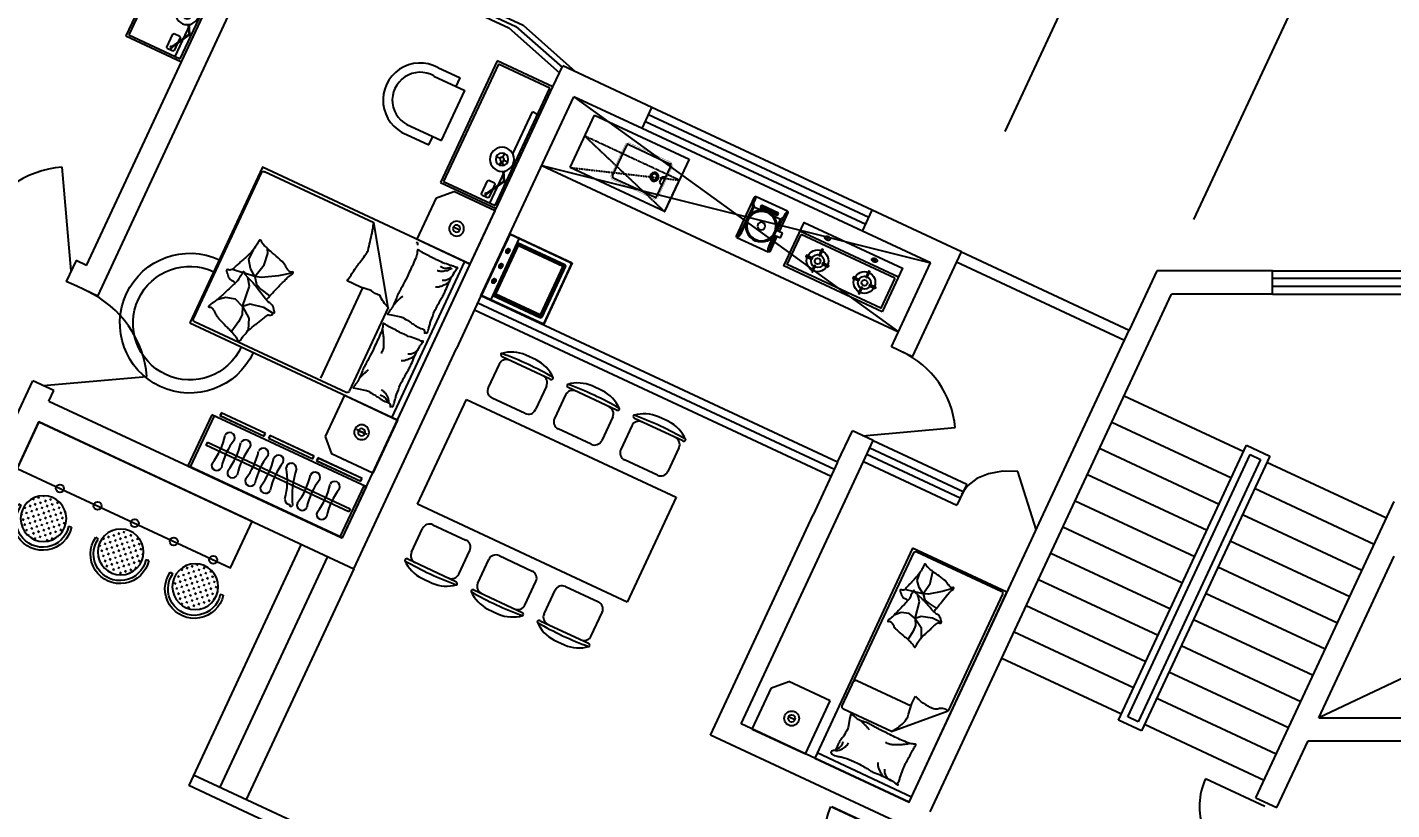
# Model space of a CAD drawing. Header units: millimetres. Extents: x 751 to 49128, y 379 to 40024.
# Drawn here: x 13132 to 24918, y 25339 to 32099 of the extents above; entities that cross this region are included whole.
import ezdxf
from ezdxf.enums import TextEntityAlignment as Align

# ---------------------------------------------------------------- set-up
doc = ezdxf.new("R2010")
doc.units = ezdxf.units.MM
doc.linetypes.add('DASHED', pattern=[0.75, 0.5, -0.25])
doc.linetypes.add('HIDDEN', pattern=[7.5, 5, -2.5])
for name, color, linetype in [('AXIS', 3, 'Continuous'), ('LAYER1', 5, 'Continuous'), ('PUB_TEXT', 7, 'Continuous'), ('PUB_WINDW', 7, 'Continuous'), ('STAIR', 2, 'Continuous'), ('TOTHER', 7, 'Continuous'), ('WALL', 255, 'Continuous'), ('WINDOW', 2, 'Continuous'), ('WINDOW_TEXT', 7, 'Continuous')]:
    doc.layers.add(name, color=color, linetype=linetype)
doc.styles.add('DIM_FONT', font='SIMPLEX', dxfattribs={"width": 0.8})
doc.styles.add('SIMPLEX', font='SIMPLEX.SHX')
doc.styles.get("Standard").update_dxf_attribs({"font": 'arial.ttf'})
doc.dimstyles.new('AXIS', dxfattribs={"dimtxt": 300, "dimasz": 1, "dimexe": 250, "dimexo": 300, "dimgap": 0.09, "dimtad": 1, "dimdec": 0, "dimzin": 0, "dimdsep": 46, "dimtxsty": 'DIM_FONT', "dimblk": '_DIMX', "dimcen": 0.09, "dimse1": 1, "dimse2": 1, "dimclrt": 7, "dimadec": 0, "dimazin": 0, "dimtfac": 1, "dimtdec": 0, "dimtix": 1, "dimtmove": 2, "dimatfit": 3, "dimldrblk": '_DIMX', "dimfxl": 1, "dimtolj": 1, "dimtzin": 0, "dimarcsym": 0})

# ---------------------------------------------------------------- blocks, each defined once
blk = doc.blocks.new('_WBLK')
for p, q in [((-0.5, 0.5), (0.5, 0.5)), ((0.5, 0.1667), (-0.5, 0.1667)), ((0.5, -0.1667), (-0.5, -0.1667)), ((-0.5, -0.5), (0.5, -0.5))]:
    blk.add_line(p, q)
at = {"style": 'SIMPLEX', "flags": 9}
blk.add_attdef('A', text='', height=1, dxfattribs=at).set_placement((0, 1.5), align=Align.MIDDLE)
blk = doc.blocks.new('_DIMX')
at = {"const_width": 50}
blk.add_lwpolyline([(-70, -70), (70, 70)], dxfattribs=at)
blk = doc.blocks.new('*D72')
at = {"color": 0, "linetype": 'ByBlock', "transparency": 16777216}
blk.add_line((13634, 35478), (2488, 40676), dxfattribs=at)
at = {"layer": 'DEFPOINTS', "color": 0, "linetype": 'ByBlock', "transparency": 16777216}
for p in [(2487, 40676), (1219, 37957), (12367, 32759)]:
    blk.add_point(p, dxfattribs=at)
at = {"color": 0, "linetype": 'ByBlock', "transparency": 16777216}
for p, rotation in [((2487, 40676), 155), ((13635, 35478), 335)]:
    blk.add_blockref('_DIMX', p, dxfattribs=dict(at, rotation=rotation))
at = {"color": 7, "linetype": 'ByBlock', "transparency": 16777216, "insert": (8188, 38349), "char_height": 300, "attachment_point": 5, "rotation": 335, "style": 'DIM_FONT'}
blk.add_mtext('\\A1;12300', dxfattribs=at)
blk = doc.blocks.new('*D69')
at = {"color": 0, "linetype": 'ByBlock', "transparency": 16777216}
blk.add_line((11664, 35514), (8403, 37034), dxfattribs=at)
at = {"layer": 'DEFPOINTS', "color": 0, "linetype": 'ByBlock', "transparency": 16777216}
for p in [(8402, 37035), (7473, 35041), (10735, 33520)]:
    blk.add_point(p, dxfattribs=at)
at = {"color": 0, "linetype": 'ByBlock', "transparency": 16777216}
for p, rotation in [((8402, 37035), 154.9999999999999), ((11665, 35513), 334.9999999999999)]:
    blk.add_blockref('_DIMX', p, dxfattribs=dict(at, rotation=rotation))
at = {"color": 7, "linetype": 'ByBlock', "transparency": 16777216, "insert": (10161, 36546), "char_height": 300, "attachment_point": 5, "rotation": 335, "style": 'DIM_FONT'}
blk.add_mtext('\\A1;3600', dxfattribs=at)
blk = doc.blocks.new('*D68')
at = {"color": 0, "linetype": 'ByBlock', "transparency": 16777216}
blk.add_line((13296, 34753), (11666, 35513), dxfattribs=at)
at = {"layer": 'DEFPOINTS', "color": 0, "linetype": 'ByBlock', "transparency": 16777216}
for p in [(11665, 35513), (10735, 33520), (12367, 32759)]:
    blk.add_point(p, dxfattribs=at)
at = {"color": 0, "linetype": 'ByBlock', "transparency": 16777216}
for p, rotation in [((11665, 35513), 154.9999999999999), ((13296, 34753), 334.9999999999999)]:
    blk.add_blockref('_DIMX', p, dxfattribs=dict(at, rotation=rotation))
at = {"color": 7, "linetype": 'ByBlock', "transparency": 16777216, "insert": (12608, 35405), "char_height": 300, "attachment_point": 5, "rotation": 335, "style": 'DIM_FONT'}
blk.add_mtext('\\A1;1800', dxfattribs=at)
blk = doc.blocks.new('A$C14F639B7')
at = {"layer": 'LAYER1', "color": 7}
for p, q in [((0, 0), (0, 1160)), ((0, 1160), (530, 1160)), ((20, 20), (20, 1140)), ((20, 1140), (510, 1140)), ((370, 1108), (361, 1099)), ((361, 1099), (361, 974)), ((423, 1108), (370, 1108)), ((486, 921), (398, 1075)), ((492, 924), (403, 1079)), ((432, 1099), (423, 1108)), ((432, 1028), (432, 1099)), ((461, 1140), (461, 835)), ((510, 1140), (510, 20)), ((530, 1160), (530, 0)), ((361, 974), (370, 965)), ((370, 965), (423, 965)), ((423, 965), (432, 974)), ((432, 974), (432, 1016)), ((446, 845), (486, 915)), ((451, 842), (492, 912)), ((379, 753), (343, 753)), ((396, 771), (396, 806)), ((396, 735), (396, 700)), ((403, 770), (421, 801)), ((408, 767), (426, 798)), ((414, 753), (450, 753)), ((461, 671), (461, 271)), ((510, 271), (461, 271)), ((510, 271), (461, 271)), ((510, 20), (20, 20)), ((530, 0), (0, 0))]:
    blk.add_line(p, q, dxfattribs=at)
for centre, radius in [((396, 1083), 7.43), ((396, 753), 104), ((492, 918), 5.94), ((396, 753), 53.5), ((396, 753), 17.8)]:
    blk.add_circle(centre, radius, dxfattribs=at)
blk = doc.blocks.new('M_B1ZDK')
for points in [[(0.5331, 0.549), (0.3361, 1.3649), (-0.3361, 1.3649), (-0.5418, 0.5128)], [(0.5012, 0.4163), (0.318, 1.1838), (-0.318, 1.1838), (-0.5012, 0.4283)], [(0.5, 0.1667), (0.3, 1.0027), (-0.3, 1.0027), (-0.5, 0.1667)]]:
    blk.add_lwpolyline(points)
blk = doc.blocks.new('M_B15SGY')
at = {"linetype": 'Continuous'}
for p, q in [((-0.5, 0.5), (0.5, 0.5)), ((0.5, 0.1667), (-0.5, 0.1667)), ((0.5, -0.1667), (-0.5, -0.1667))]:
    blk.add_line(p, q, dxfattribs=at)
blk = doc.blocks.new('A$C2C8103B7')
at = {"layer": 'LAYER1'}
h = blk.add_hatch(dxfattribs=at)
h.set_pattern_fill('CROSS', scale=100, style=0)
h.set_pattern_definition([(0, (3258107.49, -723202.217), (25, 25), [12.5, -37.5]), (90, (3258113.74, -723208.467), (-25, 25), [12.5, -37.5])])
h.paths.add_polyline_path([(39.3, 150, 1), (339.3, 150, 1)])
at = {"layer": 'LAYER1', "color": 7}
for p, q in [((0, 137.7), (19.8, 140.5)), ((378.5, 117.1), (359.1, 122.1))]:
    blk.add_line(p, q, dxfattribs=at)
blk.add_circle((189.3, 150), 150, dxfattribs=at)
for radius in [193.2, 173.2]:
    blk.add_arc((191.3, 165), radius, 345.65283, 188.13031, dxfattribs=at)
blk = doc.blocks.new('_DBLK')
blk.add_line((-0.5, 0), (0, -0.866))
blk.add_arc((-0.5, 0), 1, 300, 0)
at = {"style": 'SIMPLEX', "flags": 9}
blk.add_attdef('A', text='', height=1, dxfattribs=at).set_placement((0, 1.5), align=Align.MIDDLE)
blk = doc.blocks.new('M_C42MSU')
for p, q in [((-900, 0), (-900, -700)), ((-900, 0), (0, 0)), ((0, 0), (0, -900)), ((-900, -700), (-700, -900)), ((0, -900), (-700, -900))]:
    blk.add_line(p, q)
at = {"width": 0.8, "flags": 9}
for tag in ['XSIZE', 'YSIZE']:
    blk.add_attdef(tag, (0, 0), '', height=0.5, dxfattribs=at)
blk = doc.blocks.new('A$C22197EB5')
for p, q in [((206, 2318), (268, 2318)), ((52, 606), (52, 2091)), ((484, 1451), (907, 2063)), ((1948, 2063), (907, 2063)), ((1968, 652), (1968, 2043)), ((484, 1451), (484, 652)), ((754, 652), (754, 1512)), ((1610, 1333), (1624, 1435)), ((1624, 1435), (1644, 1470)), ((1355, 1376), (1458, 1298)), ((1458, 1298), (1587, 1223)), ((1641, 1206), (1610, 1333)), ((1704, 1255), (1751, 1319)), ((1751, 1319), (1751, 1411)), ((1587, 1223), (1641, 1206)), ((1641, 1206), (1600, 1149)), ((1641, 1206), (1704, 1255)), ((1641, 1206), (1735, 1194)), ((1749, 1192), (1843, 1180)), ((1544, 1129), (1456, 1110)), ((1600, 1149), (1544, 1129)), ((1629, 927), (1647, 1111)), ((1647, 1111), (1683, 1161)), ((1683, 1161), (1692, 1172)), ((1355, 983), (1457, 997)), ((1457, 997), (1578, 972)), ((1578, 972), (1629, 927)), ((1629, 927), (1710, 958)), ((1710, 958), (1792, 937)), ((1537, 859), (1499, 765)), ((1629, 927), (1537, 859)), ((1629, 927), (1601, 861)), ((1601, 861), (1605, 793)), ((1792, 937), (1854, 884)), ((1499, 765), (1503, 742)), ((1605, 793), (1622, 696)), ((503, 632), (1948, 632)), ((1622, 696), (1628, 692)), ((187, 380), (286, 380)), ((206, 377), (268, 377))]:
    blk.add_line(p, q)
blk.add_lwpolyline([(1980, 606), (0, 606), (0, 2091), (1980, 2091)], close=True)
for points in [[(126, 1408, 0.263368), (107, 1381, 0.494818), (88, 1390, 0.049225), (87, 1407, 0.036831), (88, 1431, 0.031893), (96, 1468, -0.035782), (103, 1502, -0.032941), (109, 1591, -0.026564), (103, 1701, -0.017905), (98, 1738, 0.033397), (96, 1758, 0.03204), (97, 1795, -0.018442), (100, 1858, -0.010837), (99, 1922, -0.014624), (96, 1970, -0.111249), (89, 1992, 0.153708), (85, 2009, 0.076444), (86, 2016, 0.215512), (88, 2018, 0.585858), (91, 2015, -0.363489), (94, 2011, -0.191716), (105, 2011, 0.129675), (122, 2013, 0.01735), (138, 2010, -0.019326), (153, 2007, -0.018818), (221, 2000, -0.021828), (280, 2000, -0.006204), (313, 2001, -0.001963), (419, 2007, -0.028341), (455, 2011, 0.117014), (464, 2011, 0.36606), (465, 2009, 0.03973), (462, 1996, 0.048309), (456, 1982, -0.062981), (453, 1972, -0.04058), (449, 1948, -0.014345), (447, 1882, -0.005484), (448, 1758, -0.007153), (451, 1663, -0.008762), (453, 1621, 0.008153), (456, 1576, 0.06251), (452, 1519, -0.078669), (450, 1474, -0.047825), (455, 1452, 0.034494), (462, 1421, 0.023571), (465, 1396, 0.510228), (464, 1395), (434, 1403), (352, 1423, -0.073041), (333, 1425, -0.023305), (272, 1420, -0.018299), (250, 1415, 0.01097), (212, 1408, 0.042281), (178, 1405, 0.027201), (125, 1408)], [(903, 1511, -0.007867), (885, 1628, -0.009508), (867, 1723, -0.006616), (853, 1788, 0.023828), (850, 1806, 0.080713), (850, 1824, 0.009591), (882, 1975, 0.013133), (890, 2008, 0.007859), (907, 2063)], [(94, 1959, -0.088153), (97, 1924, -0.088153), (113, 1894, -0.077547), (134, 1872, -0.077547), (161, 1858)], [(126, 1991, -0.077379), (151, 1957, -0.077379), (185, 1932, -0.047525), (209, 1922, -0.047525), (235, 1917)], [(141, 1993, -0.05369), (154, 1979, -0.070312), (166, 1971, -0.015448), (175, 1967, -0.013244), (185, 1963, -0.082127), (203, 1960, -0.064164), (226, 1963)], [(100, 1877, -0.027842), (110, 1854, -0.048685), (118, 1842, -0.023666), (142, 1814, -0.031223), (163, 1795, -0.046801), (170, 1790, -0.023191), (187, 1782)], [(449, 1498, -0.009729), (440, 1525, -0.009729), (430, 1552, -0.007971), (421, 1573, -0.007971), (412, 1594)], [(484, 1451, 0.085272), (593, 1514, 0.124044), (679, 1523), (774, 1509), (903, 1511)], [(1466, 1066, 0.025626), (1463, 1077, 0.0108), (1422, 1205, 0.00456), (1391, 1292, 0.01125), (1377, 1326, 0.069394), (1366, 1345, -0.079756), (1357, 1361, -0.106399), (1355, 1376, -0.328642), (1358, 1380, -0.299547), (1365, 1378, 0.189917), (1373, 1372, 0.033518), (1383, 1371, 0.075627), (1388, 1372, 0.053489), (1396, 1374, 0.017838), (1417, 1386, 0.038394), (1442, 1403, -0.059529), (1457, 1414, -0.035943), (1483, 1424, -0.011245), (1569, 1450, -0.006203), (1608, 1460, 0.010783), (1631, 1466, 0.019485), (1644, 1470, 0.005062), (1693, 1490, 0.101392), (1718, 1506, -0.223768), (1732, 1511, -0.25558), (1736, 1508, -0.081563), (1741, 1492, -0.071805), (1741, 1476, 0.069985), (1742, 1458, 0.03546), (1754, 1399, 0.029432), (1779, 1331, 0.001554), (1793, 1298, -0.00152), (1808, 1264, -0.004735), (1822, 1229, 0.00382), (1840, 1186, 0.296001), (1872, 1164, -0.649774), (1881, 1143, -0.02319), (1876, 1139, 0.0288), (1873, 1135, 0.005727), (1867, 1128, -0.004358), (1859, 1120, -0.027528), (1843, 1103, -0.046214), (1831, 1095, -0.194121), (1815, 1092, 0.133719), (1791, 1091, 0.005779), (1769, 1083, 0.008882)], [(126, 706, 0.263368), (107, 679, 0.494818), (88, 688, 0.049225), (87, 705, 0.036831), (88, 729, 0.031893), (96, 766, -0.035782), (103, 800, -0.032941), (109, 888, -0.026564), (103, 999, -0.017905), (98, 1036, 0.033397), (96, 1056, 0.03204), (97, 1092, -0.018442), (100, 1156, -0.010837), (99, 1220, -0.014624), (96, 1268, -0.111249), (89, 1290, 0.153708), (85, 1307, 0.076444), (86, 1314, 0.215512), (88, 1316, 0.585858), (91, 1313, -0.363489), (94, 1309, -0.191716), (105, 1308, 0.129675), (122, 1310, 0.01735), (138, 1307, -0.019326), (153, 1305, -0.018818), (221, 1298, -0.021828), (280, 1297, -0.006204), (313, 1299, -0.001963), (419, 1305, -0.028341), (455, 1309, 0.117014), (464, 1309, 0.36606), (465, 1307, 0.03973), (462, 1294, 0.048309), (456, 1280, -0.062981), (453, 1270, -0.04058), (449, 1246, -0.014345), (447, 1180, -0.005484), (448, 1056, -0.007153), (451, 961, -0.008762), (453, 919, 0.008153), (456, 874, 0.06251), (452, 817, -0.078669), (450, 772, -0.047825), (455, 750, 0.034494), (462, 719, 0.023571), (465, 694, 0.510228), (464, 693), (434, 701), (352, 721, -0.073041), (333, 723, -0.023305), (272, 717, -0.018299), (250, 713, 0.01097), (212, 706, 0.042281), (178, 703, 0.027201), (125, 706)], [(94, 1256, -0.088153), (97, 1222, -0.088153), (113, 1191, -0.077547), (134, 1170, -0.077547), (161, 1156)], [(451, 1260, -0.016108), (425, 1222, -0.024599), (410, 1195, -0.009477), (387, 1147, -0.015937), (374, 1117, -0.072521), (371, 1101, -0.033339), (371, 1065)], [(100, 1175, -0.027842), (110, 1152, -0.048685), (118, 1139, -0.023666), (142, 1112, -0.031223), (163, 1093, -0.046801), (170, 1088, -0.023191), (187, 1080)], [(449, 796, -0.009729), (440, 823, -0.009729), (430, 849, -0.007971), (421, 871, -0.007971), (412, 892)], [(126, 706, 0.077379), (151, 740, 0.077379), (185, 766, 0.047525), (209, 776, 0.047525), (235, 781)], [(141, 705, 0.05369), (154, 719, 0.070312), (166, 727, 0.015448), (175, 730, 0.013244), (185, 734, 0.082127), (203, 737, 0.064164), (226, 734)]]:
    blk.add_lwpolyline(points, format="xyb")
blk.add_lwpolyline([(1567, 664, -0.101392), (1544, 645, 0.223768), (1531, 640, 0.25558), (1526, 642, 0.081563), (1520, 657, 0.071805), (1518, 674, -0.069985), (1517, 692, -0.03546), (1500, 749, -0.029432), (1470, 816, -0.001554), (1453, 847, 0.00152), (1436, 880, 0.004735), (1419, 914, -0.00382), (1398, 955, -0.296001), (1364, 975, 0.649774), (1354, 995, 0.02319), (1358, 1000, -0.0288), (1361, 1004, -0.005727), (1367, 1011, 0.004358), (1373, 1020, 0.027528), (1389, 1038, 0.046214), (1399, 1047, 0.194121), (1416, 1051, -0.133719), (1439, 1054, -0.011505), (1481, 1073, -0.008882), (1535, 1099, -0.012426), (1602, 1136, 0.033612), (1628, 1148), (1684, 1171), (1727, 1188, -0.224341), (1740, 1203, 0.722772), (1748, 1203, 0.103513), (1749, 1199, -0.053465), (1749, 1192, -0.030109), (1754, 1169, 0.031436), (1758, 1147, 0.05324), (1759, 1132, -0.05518), (1759, 1118, -0.056271), (1766, 1093, -0.0108), (1816, 968, -0.00456), (1854, 884, -0.01125), (1870, 851, -0.069394), (1883, 833, 0.079756), (1893, 817, 0.106399), (1896, 803, 0.328642), (1893, 799, 0.299547), (1887, 801, -0.189917), (1878, 805, -0.033518), (1867, 806, -0.075627), (1863, 805, -0.053489), (1855, 802, -0.017838), (1835, 788, -0.038394), (1812, 769, 0.059529), (1797, 758, 0.035943), (1772, 745, 0.011245), (1688, 713, 0.006203), (1650, 700, -0.010783), (1628, 692, -0.019485), (1615, 687, -0.005062)], format="xyb", close=True)
for centre, radius in [((237, 2318), 64.1), ((237, 2318), 64.1), ((237, 2318), 30.8), ((237, 377), 64.1), ((237, 377), 64.1), ((237, 377), 30.8)]:
    blk.add_circle(centre, radius)
for centre, radius, start, end in [((503, 2046), 19.8, 90, 180), ((1948, 2043), 19.8, 0, 90), ((1980, 604), 604, 180, 90), ((1980, 604), 490, 180, 90), ((503, 652), 19.8, 180, 270), ((1948, 652), 19.8, 270, 0)]:
    blk.add_arc(centre, radius, start, end)
at = {"extrusion": (0, 0, -1), "xscale": -0.5626368000000003, "yscale": 0.5626368000000003, "zscale": -0.5626368000000003, "rotation": 180}
blk.add_blockref('M_C42MSU', (0, 2091), dxfattribs=at)
at = {"extrusion": (0, 0, -1), "xscale": 0.5626368000000003, "yscale": 0.5626368000000003, "zscale": -0.5626368000000003}
blk.add_blockref('M_C42MSU', (0, 604), dxfattribs=at)
blk = doc.blocks.new('A$C3084621F')
at = {"color": 7}
for p, q in [((553, 1637), (12, 1637)), ((553, 1613), (12, 1613)), ((553, 0), (553, 1637)), ((264, 51), (264, 1565)), ((298, 1565), (264, 1565)), ((298, 1565), (298, 51)), ((608, 1563), (580, 1563)), ((580, 1563), (580, 1095)), ((580, 1562), (580, 1094)), ((608, 1559), (580, 1559)), ((608, 1095), (608, 1563)), ((608, 1094), (608, 1562)), ((84, 1390), (84, 1387)), ((84, 1223), (84, 1220)), ((580, 1097), (608, 1097)), ((580, 1094), (608, 1094)), ((580, 1049), (580, 581)), ((608, 1049), (580, 1049)), ((580, 1048), (580, 580)), ((608, 581), (608, 1049)), ((608, 580), (608, 1048)), ((84, 1034), (84, 1031)), ((608, 1046), (580, 1046)), ((84, 871), (84, 874)), ((455, 746), (456, 744)), ((89, 596), (88, 599)), ((580, 583), (608, 583)), ((580, 580), (608, 580)), ((608, 539), (580, 539)), ((580, 539), (580, 71)), ((580, 538), (580, 70)), ((608, 536), (580, 536)), ((608, 71), (608, 539)), ((608, 70), (608, 538)), ((84, 486), (84, 483)), ((84, 278), (84, 275)), ((12, 24), (553, 24)), ((12, 0), (553, 0)), ((298, 51), (264, 51)), ((580, 73), (608, 73)), ((580, 70), (608, 70))]:
    blk.add_line(p, q, dxfattribs=at)
at = {"color": 7, "const_width": 24}
blk.add_lwpolyline([(12, 0), (12, 1637)], dxfattribs=at)
at = {"color": 7}
for centre, radius, start, end in [((132, 1390), 48, 90, 180), ((132, 1387), 48, 180, 270), ((280, 2081), 660, 257.036, 282.964), ((280, 696), 660, 77.036, 102.964), ((429, 1390), 48, 360, 90), ((429, 1387), 48, 270, 0), ((132, 1223), 48, 90, 180), ((132, 1220), 48, 180, 270), ((280, 1914), 660, 257.036, 282.964), ((280, 528), 660, 77.036, 102.964), ((429, 1223), 48, 360, 90), ((429, 1220), 48, 270, 0), ((132, 1034), 48, 90, 180), ((280, 1726), 660, 257.036, 282.964), ((429, 1034), 48, 360, 90), ((132, 1031), 48, 180, 270), ((132, 874), 48, 90, 180), ((280, 340), 660, 77.036, 102.964), ((280, 1565), 660, 257.036, 282.964), ((429, 1031), 48, 270, 0), ((429, 874), 48, 0, 90), ((132, 871), 48, 180, 270), ((280, 180), 660, 77.036, 102.964), ((429, 871), 48, 270, 0), ((133, 615), 48, 109.6204, 199.6204), ((559, -247), 939, 98.1153, 119.8428), ((3, 1324), 674, 279.7856, 305.4462), ((410, 730), 48, 19.6204, 109.6204), ((411, 728), 48, 289.6204, 19.6204), ((91, 582), 14.6, 98.0126, 273.5166), ((132, 486), 48, 90, 180), ((280, 1178), 660, 257.036, 282.964), ((429, 486), 48, 360, 90), ((132, 483), 48, 180, 270), ((280, -208), 660, 77.036, 102.964), ((429, 483), 48, 270, 0), ((132, 278), 48, 90, 180), ((132, 275), 48, 180, 270), ((280, 969), 660, 257.036, 282.964), ((429, 278), 48, 360, 90), ((429, 275), 48, 270, 0), ((280, -417), 660, 77.036, 102.964)]:
    blk.add_arc(centre, radius, start, end, dxfattribs=at)
blk = doc.blocks.new('M_C3')
for p, q in [((-319, 296), (-319, 84)), ((-239, 296), (-239, 0)), ((239, 296), (239, 0)), ((319, 296), (319, 84)), ((-319, 84), (-239, 84)), ((-239, 0), (239, 0)), ((239, 84), (319, 84))]:
    blk.add_line(p, q)
for radius, start, end in [(320, 356.4494, 183.5506), (240, 355.2636, 184.7364)]:
    blk.add_arc((0, 316), radius, start, end)
at = {"width": 0.8, "flags": 9}
for tag in ['YSIZE', 'XSIZE', 'XSIZE', 'YSIZE']:
    blk.add_attdef(tag, (0, 0), '', height=0.5, dxfattribs=at)
blk = doc.blocks.new('_DBLK1')
for p, q in [((-0.47, 0), (-0.47, -0.47)), ((0.47, 0), (0.47, -0.47))]:
    blk.add_line(p, q)
for centre, start, end in [((-0.47, 0), 270, 0), ((0.47, 0), 180, 270)]:
    blk.add_arc(centre, 0.47, start, end)
at = {"layer": 'WINDOW_TEXT', "style": 'SIMPLEX', "flags": 9}
blk.add_attdef('A', text='', height=1, dxfattribs=at).set_placement((0, 1.5), align=Align.MIDDLE)
blk = doc.blocks.new('M_C55HKH')
for p, q in [((0, -52), (900, -52)), ((26, -509), (26, -1968)), ((503, -489), (46, -489)), ((503, -489), (872, -858)), ((46, -761), (564, -761)), ((872, -1968), (872, -858)), ((299, -1273), (295, -1270)), ((307, -1352), (299, -1273)), ((146, -1456), (100, -1409)), ((278, -1459), (305, -1407)), ((278, -1459), (357, -1410)), ((305, -1407), (307, -1352)), ((357, -1410), (393, -1337)), ((393, -1337), (392, -1318)), ((211, -1478), (146, -1456)), ((278, -1459), (211, -1478)), ((278, -1459), (251, -1606)), ((317, -1498), (278, -1459)), ((412, -1527), (317, -1498)), ((495, -1523), (412, -1527)), ((163, -1664), (89, -1649)), ((219, -1643), (211, -1652)), ((251, -1606), (219, -1643)), ((249, -1682), (286, -1639)), ((286, -1639), (333, -1628)), ((333, -1628), (405, -1618)), ((154, -1766), (147, -1841)), ((196, -1718), (154, -1766)), ((249, -1682), (175, -1667)), ((249, -1682), (196, -1718)), ((249, -1682), (266, -1787)), ((292, -1700), (249, -1682)), ((391, -1769), (292, -1700)), ((266, -1787), (243, -1892)), ((469, -1839), (391, -1769)), ((46, -1988), (852, -1988))]:
    blk.add_line(p, q)
blk.add_lwpolyline([(0, -2000), (0, 0), (900, 0), (900, -2000)], close=True)
for points in [[(135, -134, -0.263368), (107, -115, -0.494818), (116, -96, -0.049225), (134, -94, -0.036831), (158, -96, -0.031893), (196, -104, 0.035782), (230, -111, 0.032941), (319, -117, 0.026564), (430, -111, 0.017905), (468, -106, -0.033397), (488, -104, -0.03204), (525, -104, 0.018442), (590, -107, 0.010837), (654, -107, 0.014624), (702, -104, 0.111249), (725, -96, -0.153708), (742, -92, -0.076444), (749, -94, -0.215512), (751, -96, -0.585858), (748, -99, 0.363489), (744, -102, 0.191716), (743, -113, -0.129675), (745, -130, -0.01735), (742, -147, 0.019326), (740, -162, 0.018818), (733, -230, 0.021828), (732, -289, 0.006204), (734, -323, 0.001963), (740, -430, 0.028341), (744, -466, -0.117014), (744, -475, -0.36606), (742, -476, -0.03973), (728, -473, -0.048309), (715, -468, 0.062981), (704, -464, 0.04058), (681, -461, 0.014345), (614, -458, 0.005484), (488, -459, 0.007153), (392, -462, 0.008762), (350, -465, -0.008153), (304, -468, -0.06251), (247, -463, 0.078669), (201, -461, 0.047825), (179, -466, -0.034494), (148, -473, -0.023571), (123, -476, -0.510228), (122, -475), (129, -445), (150, -363, 0.073041), (152, -343, 0.023305), (146, -282, 0.018299), (142, -259, -0.01097), (135, -221, -0.042281), (132, -187, -0.027201), (135, -133)], [(609, -107, 0.027842), (585, -118, 0.048685), (573, -126, 0.023666), (545, -150, 0.031223), (526, -171, 0.046801), (521, -179, 0.023191), (513, -196)], [(691, -102, 0.088153), (656, -105, 0.088153), (625, -120, 0.077547), (604, -142, 0.077547), (590, -169)], [(133, -150, -0.05369), (148, -163, -0.070312), (156, -175, -0.015448), (159, -183, -0.013244), (163, -194, -0.082127), (166, -212, -0.064164), (163, -235)], [(135, -134, -0.077379), (170, -159, -0.077379), (195, -194, -0.047525), (205, -218, -0.047525), (210, -244)], [(225, -460, 0.009729), (253, -451, 0.009729), (280, -441, 0.007971), (301, -432, 0.007971), (323, -423)], [(695, -462, 0.016108), (656, -436, 0.024599), (629, -421, 0.009477), (580, -397, 0.015937), (550, -385, 0.072521), (534, -381, 0.033339), (498, -381)], [(503, -489, -0.085272), (566, -599, -0.124044), (575, -686), (562, -782), (563, -854)], [(563, -854, -0.027362), (602, -838, -0.040834), (629, -830, -0.038441), (717, -821, -0.076528), (761, -826, -0.103649), (788, -840, 0.093398), (818, -857, 0.072727), (841, -861, 0.052315), (872, -858)], [(400, -1581, 0.025626), (402, -1591, 0.0108), (426, -1697, 0.00456), (445, -1769, 0.01125), (454, -1797, 0.069394), (462, -1813, -0.079756), (468, -1827, -0.106399), (469, -1839, -0.328642), (466, -1842, -0.299547), (461, -1840, 0.189917), (454, -1835, 0.033518), (446, -1833, 0.075627), (442, -1833, 0.053489), (436, -1835, 0.017838), (418, -1843, 0.038394), (397, -1855, -0.059529), (384, -1862, -0.035943), (362, -1869, -0.011245), (291, -1884, -0.006203), (259, -1889, 0.010783), (241, -1893, 0.019485), (230, -1895, 0.005062), (188, -1908, 0.101392), (167, -1919, -0.223768), (156, -1922, -0.25558), (153, -1920, -0.081563), (150, -1907, -0.071805), (151, -1893, 0.069985), (152, -1879, 0.03546), (145, -1831, 0.029432), (130, -1774, 0.001554), (121, -1746, -0.00152), (112, -1718, -0.004735), (102, -1689, 0.00382), (91, -1653, 0.296001), (66, -1634, -0.649774), (61, -1616, -0.02319), (65, -1613, 0.0288), (68, -1610, 0.005727), (73, -1605, -0.004358), (80, -1599, -0.027528), (94, -1586, -0.046214), (104, -1580, -0.194121), (117, -1579, 0.133719), (137, -1580, 0.005779), (155, -1575, 0.008882)]]:
    blk.add_lwpolyline(points, format="xyb")
blk.add_lwpolyline([(345, -1251, 0.101392), (366, -1238, -0.223768), (377, -1234, -0.25558), (380, -1236, -0.081563), (384, -1249, -0.071805), (384, -1263, 0.069985), (384, -1277, 0.03546), (394, -1324, 0.029432), (414, -1380, 0.001554), (425, -1407, -0.00152), (437, -1434, -0.004735), (448, -1462, 0.00382), (462, -1497, 0.296001), (488, -1515, -0.649774), (495, -1532, -0.02319), (491, -1536, 0.0288), (488, -1539, 0.005727), (484, -1544, -0.004358), (478, -1551, -0.027528), (464, -1564, -0.046214), (455, -1571, -0.194121), (442, -1573, 0.133719), (422, -1574, 0.011505), (387, -1586, 0.008882), (343, -1604, 0.012426), (286, -1629, -0.033612), (264, -1637), (218, -1652), (182, -1663, 0.224341), (170, -1674, -0.722772), (163, -1673, -0.103513), (163, -1670, 0.053465), (163, -1664, 0.030109), (161, -1646, -0.031436), (159, -1628, -0.05324), (160, -1616, 0.05518), (161, -1604, 0.056271), (157, -1583, 0.0108), (124, -1480, 0.00456), (100, -1409, 0.01125), (89, -1381, 0.069394), (80, -1366, -0.079756), (73, -1353, -0.106399), (71, -1341, -0.328642), (74, -1338, -0.299547), (79, -1340, 0.189917), (86, -1344, 0.033518), (94, -1345, 0.075627), (98, -1345, 0.053489), (104, -1343, 0.017838), (122, -1333, 0.038394), (141, -1319, -0.059529), (154, -1311, -0.035943), (175, -1303, -0.011245), (245, -1283, -0.006203), (276, -1275, 0.010783), (295, -1270, 0.019485), (305, -1266, 0.005062)], format="xyb", close=True)
for centre, start, end in [((46, -509), 90, 180), ((46, -741), 180, 270), ((46, -1968), 180, 270), ((852, -1968), 270, 0)]:
    blk.add_arc(centre, 20, start, end)
at = {"style": 'DIM_FONT', "width": 0.8, "flags": 9}
for tag in ['XSIZE', 'YSIZE']:
    blk.add_attdef(tag, (0, 0), '', height=0.5, dxfattribs=at)
blk = doc.blocks.new('M_A17ORW')
at = {"const_width": 0.02}
for points in [[(-0.481, -0.001), (-0.481, -0.308)], [(0.481, 0.001), (0.481, -0.691)]]:
    blk.add_lwpolyline(points, dxfattribs=at)
for centre, radius, start, end in [((-0.501, -0.003), 0.307, 274.2492, 0.2101), ((0.505, 0.002), 0.699, 180.2762, 268.0603)]:
    blk.add_arc(centre, radius, start, end)
blk = doc.blocks.new('M_B8IMA')
for p, q in [((0.2774, 1.9293), (0.202, 1.6557)), ((0.5, 0), (0.2774, 1.9293)), ((0.202, 1.6557), (0.1396, 1.3096)), ((0.1396, 1.3096), (0.093, 0.9062)), ((0.093, 0.9062), (0.0642, 0.4632)), ((-0.5, 0.5), (0.0562, 0.5)), ((0.0642, 0.4632), (0.0545, 0)), ((0.0562, 0.5), (0.0562, -0.5)), ((-0.5, 0.15), (0.0562, 0.15)), ((-0.5, -0.15), (0.0562, -0.15)), ((-0.5, -0.5), (0.0562, -0.5))]:
    blk.add_line(p, q)
blk = doc.blocks.new('P11KIT03')
at = {"color": 0, "linetype": 'ByBlock'}
for p, q in [((6.3, 184.2), (0, 177.8)), ((0, 177.8), (0, 6.3)), ((0, 177.8), (15.9, 171.4)), ((92.1, 184.2), (6.3, 184.2)), ((12.7, 181), (6.3, 184.2)), ((34.9, 174.6), (12.7, 181)), ((15.9, 171.4), (31.8, 168.3)), ((31.8, 168.3), (79.2, 167.2)), ((92.1, 173.3), (34.9, 174.6)), ((92.1, 203.2), (117.5, 203.2)), ((92.1, 170.4), (92.1, 203.2)), ((117.5, 203.2), (117.5, 170.4)), ((222.2, 184.2), (117.5, 184.2)), ((171.4, 171.4), (117.5, 172.7)), ((133.7, 166), (174.6, 165.1)), ((190.5, 181), (171.4, 171.4)), ((174.6, 165.1), (193.7, 174.6)), ((174.6, 165.1), (174.6, 129.8)), ((187.3, 47.6), (187.3, 142.9)), ((187.3, 142.9), (200, 142.9)), ((212.7, 181), (190.5, 181)), ((193.7, 174.6), (212.7, 174.6)), ((200, 142.9), (200, 47.6)), ((222.2, 184.2), (212.7, 181)), ((212.7, 174.6), (228.6, 177.8)), ((228.6, 177.8), (222.2, 184.2)), ((228.6, 6.3), (228.6, 177.8)), ((200, 133.3), (187.3, 133.3)), ((200, 123.8), (187.3, 123.8)), ((200, 114.3), (187.3, 114.3)), ((200, 104.8), (187.3, 104.8)), ((200, 95.2), (187.3, 95.2)), ((200, 85.7), (187.3, 85.7)), ((200, 76.2), (187.3, 76.2)), ((15.9, 12.7), (0, 6.3)), ((0, 6.3), (6.3, 0)), ((12.7, 3.2), (6.3, 0)), ((6.3, 0), (222.2, 0)), ((34.9, 9.5), (12.7, 3.2)), ((15.9, 12.7), (31.8, 15.9)), ((31.8, 15.9), (79.2, 16.9)), ((171.4, 12.7), (34.9, 9.5)), ((133.7, 18.1), (174.6, 19.1)), ((190.5, 3.2), (171.4, 12.7)), ((174.6, 54.4), (174.6, 19.1)), ((174.6, 19.1), (193.7, 9.5)), ((200, 66.7), (187.3, 66.7)), ((200, 57.1), (187.3, 57.1)), ((200, 47.6), (187.3, 47.6)), ((212.7, 3.2), (190.5, 3.2)), ((193.7, 9.5), (212.7, 9.5)), ((212.7, 9.5), (228.6, 6.3)), ((222.2, 0), (212.7, 3.2)), ((222.2, 0), (228.6, 6.3)), ((228.6, 6.3), (222.2, 0))]:
    blk.add_line(p, q, dxfattribs=at)
for radius in [79.4, 73, 19.1]:
    blk.add_circle((104.8, 92.1), radius, dxfattribs=at)
blk = doc.blocks.new('M_E15')
for p, q in [((-332, -380), (-332, -91)), ((-317, -76), (74, -76)), ((88, -91), (88, -380)), ((-303, -211), (-332, -197)), ((-303, -260), (-303, -211)), ((-332, -273), (-303, -260)), ((74, -395), (-317, -395))]:
    blk.add_line(p, q)
for points, const_width in [([(-325, -60), (-347, -83)], 2.38), ([(-347, -387), (-347, -83)], 2.5), ([(-325, -60), (81, -60)], 2.25), ([(103, -83), (81, -60)], 2.38), ([(103, -83), (103, -387)], 2.5), ([(-347, -387), (-325, -410)], 2.38), ([(81, -410), (-325, -410)], 2.25), ([(81, -410), (103, -387)], 2.38)]:
    blk.add_lwpolyline(points, dxfattribs=dict(const_width=const_width))
for points in [[(-317, -76), (-322, -76), (-327, -79), (-330, -83), (-332, -88), (-332, -91)], [(88, -91), (87, -86), (85, -81), (81, -78), (76, -76), (74, -76)], [(-281, -235), (-278, -248), (-272, -260), (-262, -268), (-250, -273), (-237, -273), (-225, -268), (-215, -260), (-209, -248), (-207, -235), (-209, -222), (-215, -211), (-225, -202), (-237, -198), (-250, -198), (-262, -202), (-272, -211), (-278, -222), (-281, -235)], [(-268, -235), (-266, -244), (-262, -251), (-256, -257), (-248, -260), (-239, -260), (-232, -257), (-225, -251), (-221, -244), (-220, -235), (-221, -227), (-225, -219), (-232, -214), (-239, -211), (-248, -211), (-256, -214), (-262, -219), (-266, -227), (-268, -235)], [(-332, -380), (-331, -385), (-329, -390), (-325, -393), (-320, -395), (-317, -395)], [(74, -395), (79, -394), (83, -392), (86, -387), (88, -383), (88, -380)]]:
    blk.add_lwpolyline(points)
at = {"layer": 'TOTHER', "linetype": 'Continuous'}
for p, q in [((-450, -500), (-450, 0)), ((-450, 0), (450, 0)), ((450, 0), (450, -500)), ((450, -500), (-450, -500))]:
    blk.add_line(p, q, dxfattribs=at)
at = {"layer": 'TOTHER', "linetype": 'HIDDEN'}
blk.add_line((-450, 0), (-450, -300), dxfattribs=at)
at = {"layer": 'TOTHER', "linetype": 'DASHED'}
for p, q in [((450, -300), (-450, 0)), ((450, 0), (-450, -300)), ((-450, -300), (450, -300))]:
    blk.add_line(p, q, dxfattribs=at)
at = {"width": 0.8, "flags": 9}
for tag in ['XSIZE', 'YSIZE']:
    blk.add_attdef(tag, (0, 0), '', height=0.5, dxfattribs=at)
blk = doc.blocks.new('A$C71F0533B')
at = {"layer": 'LAYER1', "color": 7}
for p, q in [((0, 84), (938, 84)), ((22, 106), (916, 106))]:
    blk.add_line(p, q, dxfattribs=at)
for points in [[(0, 414), (938, 414), (938, 0), (0, 0)], [(255, 357), (243, 357), (243, 299), (255, 299)], [(701, 359), (689, 359), (689, 302), (701, 302)], [(139, 259), (139, 247), (197, 247), (197, 259)], [(296, 259), (296, 247), (353, 247), (353, 259)], [(585, 261), (585, 249), (643, 249), (643, 261)], [(742, 261), (742, 249), (799, 249), (799, 261)], [(255, 200), (243, 200), (243, 143), (255, 143)], [(701, 203), (689, 203), (689, 145), (701, 145)]]:
    blk.add_lwpolyline(points, close=True, dxfattribs=at)
blk.add_lwpolyline([(22, 106), (22, 392), (916, 392), (916, 106)], dxfattribs=at)
for centre, radius in [((246, 250), 93.9), ((245, 252), 56.3), ((244, 252), 25.1), ((692, 252), 93.9), ((691, 254), 56.3), ((690, 254), 25.1)]:
    blk.add_circle(centre, radius, dxfattribs=at)
for centre, major_axis, ratio in [((249, 39), (24.8, 0), 0.66436), ((250, 39), (0, -16.2), 0.383834), ((697, 39), (24.8, 0), 0.66436), ((697, 39), (0, -16.2), 0.383834)]:
    blk.add_ellipse(centre, major_axis=major_axis, ratio=ratio, dxfattribs=at)
blk = doc.blocks.new('1T4F79')
for p, q in [((-16098.9, 7977.1), (-14648.9, 7300.9)), ((-14691.1, 7210.2), (-16141.2, 7886.4)), ((-19771.3, 7043.1), (-19861.1, 7085)), ((-20090.9, 7007.3), (-20186, 6803.4)), ((-19650, 6876.2), (-20066.9, 7070.6)), ((-19683.1, 6817.2), (-19778.2, 6613.2)), ((-19518.7, 6740.5), (-19613.8, 6536.6)), ((-19077.8, 6609.4), (-19494.7, 6803.8)), ((-19199.1, 6776.3), (-19288.9, 6818.2)), ((-20797.2, 5795.7), (-20374.6, 6702)), ((-20374.6, 6702), (-18561.9, 5856.7)), ((-19867.9, 6580.6), (-20153.4, 6713.7)), ((-19110.9, 6550.3), (-19206, 6346.4)), ((-18505.6, 6342.6), (-18922.5, 6537)), ((-18626.9, 6509.5), (-18716.7, 6551.4)), ((-19295.7, 6313.8), (-19581.2, 6446.9)), ((-18946.5, 6473.7), (-19041.6, 6269.8)), ((-18538.7, 6283.5), (-18633.8, 6079.6)), ((-18723.5, 6046.9), (-19009, 6180.1)), ((-18984.6, 4950.4), (-20797.2, 5795.7)), ((-18561.9, 5856.7), (-18984.6, 4950.4)), ((-20848.8, 5382.1), (-20753.7, 5586)), ((-20664, 5618.7), (-20378.5, 5485.6)), ((-21801.1, 5450.1), (-22773.1, 3365.6)), ((-21574.5, 5344.5), (-22504.3, 3350.6)), ((-20881.8, 5323.1), (-20464.9, 5128.7)), ((-20440.9, 5192), (-20345.9, 5395.9)), ((-20276.6, 5115.3), (-20181.5, 5319.2)), ((-20091.8, 5351.9), (-19806.3, 5218.7)), ((-21348, 5238.8), (-22277.7, 3245)), ((-20760.6, 5156.2), (-20670.7, 5114.3)), ((-19868.7, 4925.1), (-19773.6, 5129)), ((-19519.6, 5085), (-19234.1, 4951.9)), ((-20309.6, 5056.2), (-19892.7, 4861.8)), ((-19704.4, 4848.5), (-19609.3, 5052.4)), ((-20188.4, 4889.4), (-20098.5, 4847.5)), ((-19296.5, 4658.3), (-19201.4, 4862.2)), ((-19737.4, 4789.4), (-19320.5, 4595)), ((-19616.2, 4622.5), (-19526.3, 4580.6)), ((-12213.4, 4326.8), (-13010.8, 3951.8)), ((-17537.3, 3932.6), (-17593.1, 3958.7)), ((-21099.5, 2695.6), (-22730.9, 3456.3)), ((-21141.8, 2604.9), (-22773.1, 3365.6))]:
    blk.add_line(p, q)
blk.add_lwpolyline([(-24254.3, 6104.7), (-22412.1, 5245.6), (-22224.7, 5647.6), (-24066.9, 6506.7)], close=True)
for centre, radius in [((-23886.1, 5933), 34.5), ((-23560.3, 5781.1), 34.5), ((-23239.8, 5631.6), 34.5), ((-22903.4, 5474.7), 34.5), ((-22561.8, 5315.4), 34.5), ((-17565.2, 3945.6), 64.1), ((-17565.2, 3945.6), 64.1), ((-17565.2, 3945.6), 30.8)]:
    blk.add_circle(centre, radius)
for centre, radius, start, end in [((-20068.5, 7089.2), 10, 105.72654, 177.66999), ((-20058.5, 7088.8), 20, 177.66999, 245), ((-19985.6, 6795), 315.6, 66.76514, 105.72654), ((-20990.2, 4546.5), 2712.7, 59.8023, 70.1977), ((-20029.8, 6978.8), 67.5, 65, 155), ((-19913.4, 6761.3), 315.6, 24.27346, 63.23486), ((-19744.3, 6845.7), 67.5, 335, 65), ((-19641.6, 6894.4), 20, 245, 312.33001), ((-19634.9, 6887), 10, 312.33001, 24.27346), ((-19413.4, 6528.2), 315.6, 66.76514, 105.72654), ((-20124.8, 6774.9), 67.5, 155, 245), ((-19457.6, 6712), 67.5, 65, 155), ((-19496.3, 6822.3), 10, 105.72654, 177.66999), ((-19486.3, 6821.9), 20, 177.66999, 245), ((-20418, 4279.7), 2712.7, 59.8023, 70.1977), ((-19341.2, 6494.5), 315.6, 24.27346, 63.23486), ((-19839.4, 6641.8), 67.5, 245, 335), ((-19172.1, 6578.9), 67.5, 335, 65), ((-19069.4, 6627.5), 20, 245, 312.33001), ((-19062.6, 6620.1), 10, 312.33001, 24.27346), ((-19552.6, 6508.1), 67.5, 155, 245), ((-18885.3, 6445.2), 67.5, 65, 155), ((-18924.1, 6555.5), 10, 105.72654, 177.66999), ((-18914.1, 6555.1), 20, 177.66999, 245), ((-18841.2, 6261.4), 315.6, 66.76514, 105.72654), ((-19845.8, 4012.8), 2712.7, 59.8023, 70.1977), ((-18769, 6227.7), 315.6, 24.27346, 63.23486), ((-18599.9, 6312), 67.5, 335, 65), ((-19267.2, 6374.9), 67.5, 245, 335), ((-18980.4, 6241.2), 67.5, 155, 245), ((-18497.2, 6360.7), 20, 245, 312.33001), ((-18490.4, 6353.3), 10, 312.33001, 24.27346), ((-18694.9, 6108.1), 67.5, 245, 335), ((-20692.5, 5557.5), 67.5, 65, 155), ((-20407, 5424.4), 67.5, 335, 65), ((-20897, 5312.3), 10, 132.33001, 204.27346), ((-20618.5, 5438), 315.6, 204.27346, 243.23486), ((-19541.7, 7652.8), 2712.7, 239.8023, 250.1977), ((-20890.3, 5304.9), 20, 65, 132.33001), ((-20787.6, 5353.6), 67.5, 155, 245), ((-20120.3, 5290.7), 67.5, 65, 155), ((-20502.1, 5220.5), 67.5, 245, 335), ((-19834.8, 5157.6), 67.5, 335, 65), ((-20546.2, 5404.3), 315.6, 246.76514, 285.72654), ((-20473.4, 5110.5), 20, 357.66999, 65), ((-20463.4, 5110.1), 10, 285.72654, 357.66999), ((-20215.4, 5086.8), 67.5, 155, 245), ((-19548.1, 5023.9), 67.5, 65, 155), ((-20324.8, 5045.5), 10, 132.33001, 204.27346), ((-18969.5, 7386), 2712.7, 239.8023, 250.1977), ((-20046.2, 5171.1), 315.6, 204.27346, 243.23486), ((-20318.1, 5038.1), 20, 65, 132.33001), ((-19262.6, 4890.7), 67.5, 335, 65), ((-19974, 5137.5), 315.6, 246.76514, 285.72654), ((-19929.9, 4953.7), 67.5, 245, 335), ((-19901.2, 4843.7), 20, 357.66999, 65), ((-19891.2, 4843.3), 10, 285.72654, 357.66999), ((-19643.2, 4820), 67.5, 155, 245), ((-19752.6, 4778.7), 10, 132.33001, 204.27346), ((-18397.3, 7119.2), 2712.7, 239.8023, 250.1977), ((-19474, 4904.3), 315.6, 204.27346, 243.23486), ((-19745.9, 4771.3), 20, 65, 132.33001), ((-19357.7, 4686.8), 67.5, 245, 335), ((-19401.8, 4870.6), 315.6, 246.76514, 285.72654), ((-19329, 4576.9), 20, 357.66999, 65), ((-19319, 4576.5), 10, 285.72654, 357.66999)]:
    blk.add_arc(centre, radius, start, end)
at = {"layer": 'AXIS'}
for p, q in [((-14034.2, 12641.5), (-15724.7, 9016.3)), ((-12402.9, 11880.8), (-14093.3, 8255.5))]:
    blk.add_line(p, q, dxfattribs=at)
at = {"layer": 'LAYER1', "color": 7}
for p, q in [((-19446.2, 9317.2), (-16641.9, 7285.9)), ((-20247.8, 7598.2), (-19998.1, 8133.6)), ((-19998.1, 8133.6), (-19459.8, 7882.5)), ((-20244.8, 7596.8), (-19995.1, 8132.2)), ((-20165, 7559.6), (-19915.4, 8095)), ((-19996.5, 8129.2), (-19474.1, 7885.6)), ((-19934, 8055.1), (-19518.2, 7861.3)), ((-19932.6, 8058.1), (-19523.8, 7867.5)), ((-19518.2, 7861.3), (-19730.7, 7405.7)), ((-19518.5, 7852.9), (-19724.4, 7411.3)), ((-19459.8, 7882.5), (-19709.4, 7347.2)), ((-19468.8, 7871), (-19706.4, 7361.5)), ((-19518.5, 7852.9), (-19523.8, 7867.5)), ((-19468.8, 7871), (-19474.1, 7885.6)), ((-19709.4, 7347.2), (-20247.8, 7598.2)), ((-19721, 7356.2), (-20243.4, 7599.8)), ((-19739.1, 7405.9), (-20147.8, 7596.5)), ((-19730.7, 7405.7), (-20146.4, 7599.5)), ((-19739.1, 7405.9), (-19724.4, 7411.3)), ((-19706.4, 7361.5), (-19721, 7356.2))]:
    blk.add_line(p, q, dxfattribs=at)
blk.add_lwpolyline([(-19723.6, 8722.2), (-16364.7, 7880.3)], dxfattribs=at)
for points in [[(-19734.8, 7420.6), (-20131.4, 7605.5), (-19928.3, 8041), (-19531.7, 7856)], [(-19738.9, 7431.7), (-20120.3, 7609.6), (-19923.8, 8030.9), (-19542.4, 7853.1)]]:
    blk.add_lwpolyline(points, close=True, dxfattribs=at)
for centre, major_axis, ratio in [((-20016.6, 7984.6), (9.4, 20.1), 0.6367654), ((-20015.6, 7985.1), (12.5, -5.8), 0.4782602), ((-20077, 7855), (9.4, 20.1), 0.6367654), ((-20076, 7855.5), (12.5, -5.8), 0.4782602), ((-20137.4, 7725.5), (9.4, 20.1), 0.6367654), ((-20136.4, 7726), (12.5, -5.8), 0.4782602)]:
    blk.add_ellipse(centre, major_axis=major_axis, ratio=ratio, dxfattribs=at)
at = {"layer": 'STAIR'}
for p, q in [((-14693.2, 6732.5), (-13660, 6250.7)), ((-14798.9, 6506), (-13765.7, 6024.2)), ((-14904.5, 6279.4), (-13871.3, 5797.6)), ((-14741.9, 3930.6), (-13634.6, 6305.1)), ((-13634.6, 6305.1), (-13435.3, 6212.1)), ((-14662.2, 3959.6), (-13605.6, 6225.4)), ((-13515, 6183.1), (-14571.5, 3917.4)), ((-13435.3, 6212.1), (-14542.5, 3837.6)), ((-13605.6, 6225.4), (-13515, 6183.1)), ((-12427.4, 5676), (-13460.6, 6157.8)), ((-15010.2, 6052.8), (-13977, 5571)), ((-12533.1, 5449.4), (-13566.3, 5931.2)), ((-15115.8, 5826.2), (-14082.6, 5344.4)), ((-12638.7, 5222.8), (-13671.9, 5704.6)), ((-15221.5, 5599.6), (-14188.3, 5117.9)), ((-12744.4, 4996.3), (-13777.6, 5478)), ((-15327.1, 5373.1), (-14293.9, 4891.3)), ((-12850, 4769.7), (-13883.2, 5251.5)), ((-15432.8, 5146.5), (-14399.6, 4664.7)), ((-12955.7, 4543.1), (-13988.9, 5024.9)), ((-15538.4, 4919.9), (-14505.2, 4438.1)), ((-13061.4, 4316.5), (-14094.5, 4798.3)), ((-15644.1, 4693.3), (-14610.9, 4211.6)), ((-13167, 4089.9), (-14200.2, 4571.7)), ((-15749.7, 4466.8), (-14716.6, 3985)), ((-13272.7, 3863.4), (-14305.9, 4345.2)), ((-13378.3, 3636.8), (-14411.5, 4118.6)), ((-14542.5, 3837.6), (-14741.9, 3930.6)), ((-14571.5, 3917.4), (-14662.2, 3959.6)), ((-13484, 3410.2), (-14517.2, 3892))]:
    blk.add_line(p, q, dxfattribs=at)
at = {"layer": 'WALL'}
for p, q in [((-23656.5, 7860), (-22346.4, 10669.6)), ((-23559.7, 7594.3), (-22165.1, 10585.1)), ((-19627.4, 9401.7), (-19542.9, 9583)), ((-18772.6, 9223.8), (-19542.9, 9583)), ((-21444.7, 5504.6), (-19627.4, 9401.7)), ((-20249.1, 7595.2), (-19446.2, 9317.2)), ((-18857.1, 9042.5), (-19446.2, 9317.2)), ((-18857.1, 9042.5), (-18772.6, 9223.8)), ((-19723.6, 8722.2), (-16642.2, 7285.3)), ((-16953.8, 8155), (-16869.3, 8336.3)), ((-16098.9, 7977.1), (-16869.3, 8336.3)), ((-16364.7, 7880.3), (-16953.8, 8155)), ((-23747.1, 7902.3), (-23831.6, 7721)), ((-23656.5, 7860), (-23747.1, 7902.3)), ((-16521.6, 7070.8), (-16098.9, 7977.1)), ((-16702.8, 7155.3), (-16364.7, 7880.3)), ((-14410.6, 7811.8), (-14648.9, 7300.9)), ((-13410.1, 7811.8), (-14410.6, 7811.8)), ((-13410.1, 7611.8), (-13410.1, 7811.8)), ((-23741, 7678.8), (-23831.6, 7721)), ((-23559.7, 7594.3), (-23741, 7678.8)), ((-20249.1, 7595.2), (-20460.5, 7142.1)), ((-16369.4, 3138), (-14283.2, 7611.8)), ((-13410.1, 7611.8), (-14283.2, 7611.8)), ((-15409.6, 5669.5), (-14648.9, 7300.9)), ((-21348, 5238.8), (-20460.5, 7142.1)), ((-16521.6, 7070.8), (-16702.8, 7155.3)), ((-24713, 5594.3), (-24121.4, 6863.1)), ((-23940.1, 6778.6), (-24121.4, 6863.1)), ((-23982.4, 6688), (-23940.1, 6778.6)), ((-23982.4, 6688), (-21444.7, 5504.6)), ((-24531.8, 5509.8), (-24066.9, 6506.7)), ((-24066.9, 6506.7), (-21348, 5238.8)), ((-17167.7, 6158.3), (-17040.9, 6430.2)), ((-16859.7, 6345.7), (-17040.9, 6430.2)), ((-16944.2, 6164.4), (-16859.7, 6345.7)), ((-18000.7, 3898.7), (-16944.2, 6164.4)), ((-17167.7, 6158.3), (-17379, 5705.2)), ((-13554.2, 3259.6), (-12360.1, 5820.4)), ((-18266.5, 3801.9), (-17379, 5705.2)), ((-15494.1, 5488.3), (-15409.6, 5669.5)), ((-16550.6, 3222.5), (-15494.1, 5488.3)), ((-13010.8, 3951.8), (-12360.1, 5347.2)), ((-16550.6, 3222.5), (-18000.7, 3898.7)), ((-13010.8, 3951.8), (-11709.4, 3951.8)), ((-16635.2, 3041.2), (-18266.5, 3801.9)), ((-13372.9, 3175.1), (-13104, 3751.8)), ((-13104, 3751.8), (-11616.1, 3751.8)), ((-13554.2, 3259.6), (-13372.9, 3175.1))]:
    blk.add_line(p, q, dxfattribs=at)
at = {"xscale": -1}
for name, p, rotation in [('A$C14F639B7', (-22826.7, 10893.6), 155), ('A$C14F639B7', (-20107.8, 9625.7), 155), ('A$C22197EB5', (-21224.7, 5976.4), 335.0000000000001), ('M_C55HKH', (-17366.3, 3602.8), 155)]:
    blk.add_blockref(name, p, dxfattribs=dict(at, rotation=rotation))
for name, p, rotation in [('M_C3', (-20488.5, 9154.1), 64.99999999999994), ('A$C71F0533B', (-16607.9, 7834.7), 155)]:
    blk.add_blockref(name, p, dxfattribs=dict(rotation=rotation))
for name, p, xscale, yscale, zscale, rotation in [('A$C3084621F', (-21449.3, 5494.8), 0.9, 0.9, 0.9, 64.99999999999994), ('A$C2C8103B7', (-24162, 5961.2), -1.32, 1.32, 1.32, 153.248148102526), ('A$C2C8103B7', (-23494.8, 5673.1), -1.32, 1.32, 1.32, 153.248148102526), ('A$C2C8103B7', (-22851.2, 5373), -1.32, 1.32, 1.32, 153.248148102526), ('M_C42MSU', (-17446.3, 3640.1), -0.5626368000000003, 0.5626368000000003, 0.5626368000000003, 155)]:
    blk.add_blockref(name, p, dxfattribs=dict(xscale=xscale, yscale=yscale, zscale=zscale, rotation=rotation))
at = {"layer": 'LAYER1', "color": 7, "xscale": -1.728, "yscale": 1.728, "zscale": 1.728, "rotation": 245}
blk.add_blockref('P11KIT03', (-18047.6, 8102.3), dxfattribs=at)
at = {"layer": 'PUB_TEXT', "rotation": 155}
blk.add_blockref('M_E15', (-19070.7, 8514.4), dxfattribs=at)
at = {"layer": 'WINDOW'}
for name, p, xscale, yscale, zscale, rotation in [('M_B1ZDK', (-20854, 10084), -2800, 200.0000000000073, 2800, 335.0000000000001), ('_WBLK', (-17863.2, 8689.4), -2100, 200, 2100, 335.0000000000001), ('_DBLK', (-24197.2, 8001.9), -900, -900, 900, 335.0000000000001), ('_DBLK', (-23840.5, 7228.7), -900, -900, 900, 245), ('M_B15SGY', (-18750.7, 6786.2), -3400, 200, 3400, 335.0000000000001), ('_DBLK', (-16781.2, 6750.5), 800, 800, 800, 64.99999999999994), ('M_B8IMA', (-16176.9, 5917), -1600, -200, 1600, 155), ('_DBLK1', (-13717.1, 2673.6), 1200, 1200, 1200, 245), ('M_A17ORW', (-16798.1, 2455.2), -1000, 1000, 1000, 245)]:
    blk.add_blockref(name, p, dxfattribs=dict(at, xscale=xscale, yscale=yscale, zscale=zscale, rotation=rotation))
at = {"layer": 'WINDOW', "xscale": 2100, "yscale": 200, "zscale": 2100}
blk.add_blockref('_WBLK', (-12360.1, 7711.8), dxfattribs=at)
at = {"style": 'DIM_FONT', "width": 0.8, "flags": 9}
for tag, p, rotation in [('YSIZE', (3996.4, 9793.9), 295), ('YSIZE', (-19234.8, -11587.2), 270), ('XSIZE', (-19234.8, -11587.2), 270), ('YSIZE', (-5485.9, -11587.2), 270), ('XSIZE', (-5485.9, -11587.2), 270)]:
    blk.add_attdef(tag, p, '', height=0.5, rotation=rotation, dxfattribs=at)
at = {"width": 0.8, "flags": 9}
for tag, p in [('YSIZE', (-560.1, -6402.9)), ('XSIZE', (-560.1, -6402.9)), ('XSIZE', (-760.1, -6602.9)), ('YSIZE', (-760.1, -6602.9))]:
    blk.add_attdef(tag, p, '', height=0.4, rotation=180, dxfattribs=at)
at = {"layer": 'AXIS'}
for p2, distance, picture, middle in [((-25240.9, 13453.8), -3000, '*D72', (-18272.5, 13845.5)), ((-15724.7, 9016.3), -2200, '*D68', (-13852.5, 10901.7))]:
    dim = blk.add_aligned_dim(p1=(-14093.3, 8255.5), p2=p2, distance=distance, dimstyle='AXIS', dxfattribs=at)
    dim.commit()
    dim.dimension.update_dxf_attribs({"geometry": picture, "text_midpoint": middle, "insert": (-26460.1, -24503.3)})
dim = blk.add_linear_dim(base=(-18057.6, 12531.6), p1=(-15724.7, 9016.3), p2=(-18987.4, 10537.7), angle=335, dimstyle='AXIS', dxfattribs=at)
dim.commit()
dim.dimension.update_dxf_attribs({"geometry": '*D69', "text_midpoint": (-16299.5, 12042.7), "insert": (-26460.1, -24503.3)})

msp = doc.modelspace()

# ---------------------------------------------------------------- block references
at = {"layer": 'PUB_WINDW'}
msp.add_blockref('1T4F79', (37300, 22182), dxfattribs=at)

doc.saveas('drawing.dxf')
